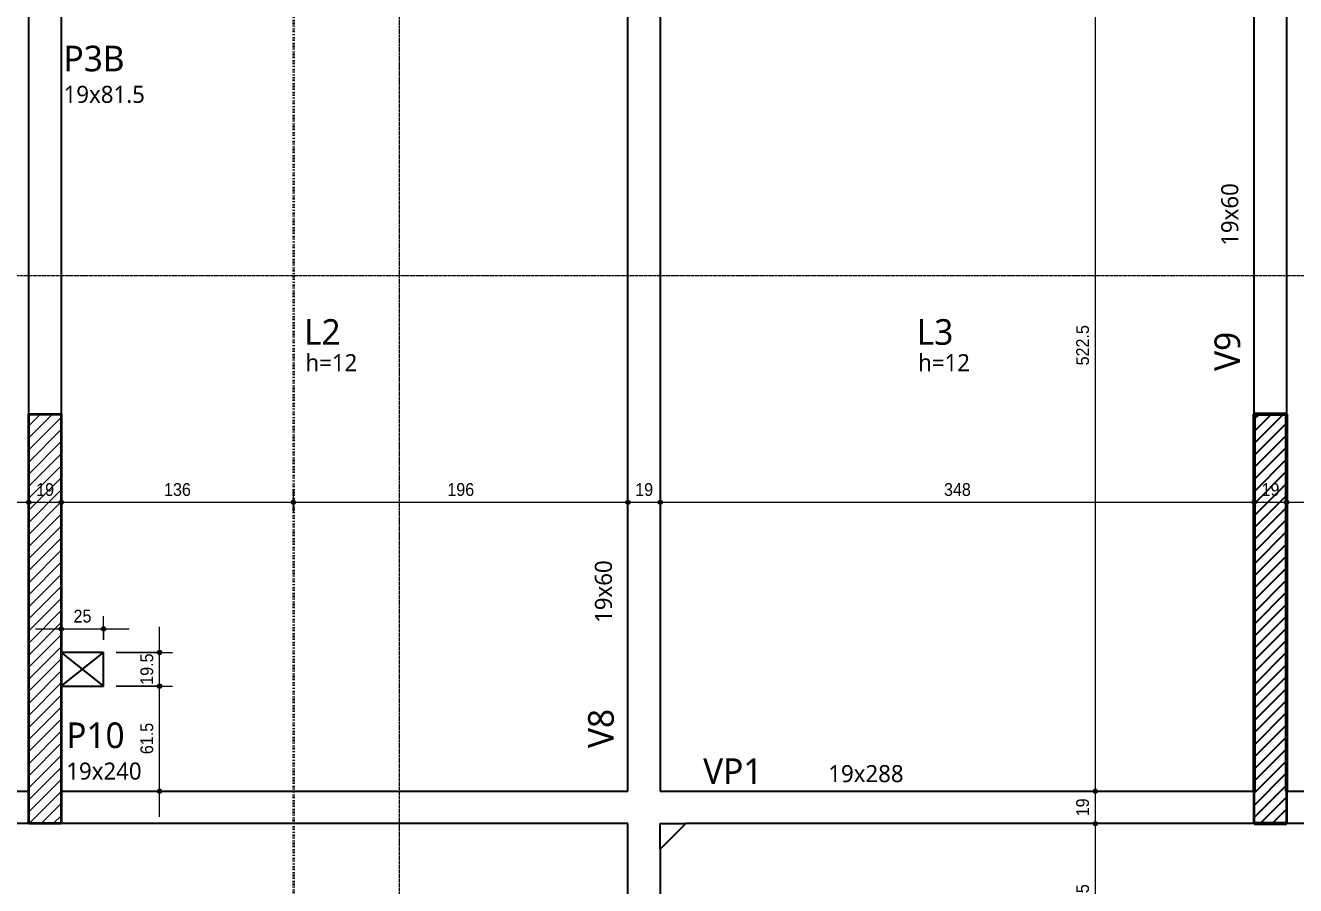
# Model space of a CAD drawing. Header units: centimetres. Extents: x -1706 to 33186, y -3196 to 88081.
# Drawn here: x 3985 to 4730, y -63 to 441 of the extents above; entities that cross this region are included whole.
import ezdxf

# ---------------------------------------------------------------- set-up
doc = ezdxf.new("R2010")
doc.units = ezdxf.units.CM
doc.linetypes.add('Centro de 6 mm', pattern=[1.32, 0.6, -0.24, 0.24, -0.24])
doc.linetypes.add('Dash dot', pattern=[1.5875, 0.635, -0.47625, 0, -0.47625])
for name, color, linetype, lineweight in [('A-ANNO-DIMS', 7, 'Continuous', 9), ('A-ANNO-DIMS-50', 7, 'Continuous', 9), ('A-DETL-GENF', 7, 'Continuous', 18), ('A-DETL-THIN', 7, 'Continuous', 25), ('A-FLOR', 7, 'Continuous', 9), ('A-FLOR-IDEN', 7, 'Continuous', 9), ('G-ANNO-SYMB', 7, 'Continuous', 9), ('S-BEAM', 7, 'Continuous', 9), ('S-BEAM-IDEN', 7, 'Continuous', 9), ('S-COLS', 7, 'Continuous', 9), ('S-COLS-IDEN', 7, 'Continuous', 9), ('S-GRID', 7, 'Continuous', 9)]:
    doc.layers.add(name, color=color, linetype=linetype, lineweight=lineweight)
doc.layers.add('A-DETL', color=7, linetype='Continuous', lineweight=18, true_color=0x00a600)
doc.styles.add('Arial', font='arial.ttf', dxfattribs={"width": 0.9, "height": 7.5})
doc.styles.add('Gadugi_1', font='gadugi.ttf', dxfattribs={"height": 15})
doc.styles.add('Gadugi_2', font='gadugi.ttf', dxfattribs={"height": 10})
doc.dimstyles.new('PED_1_5mm_ESQ_1', dxfattribs={"dimscale": 30.48, "dimtxt": 7.651945, "dimasz": 0.328084, "dimexe": 0.246063, "dimexo": 0.246063, "dimgap": 0.049213, "dimtad": 1, "dimdec": 1, "dimrnd": 0.5, "dimdsep": 46, "dimtxsty": 'Arial', "dimblk1": 'DOTSMALL', "dimblk2": 'DOTSMALL', "dimsah": 1, "dimcen": 0.09, "dimdle": 0.492126, "dimazin": 0, "dimtfac": 1, "dimtdec": 4, "dimtix": 1, "dimtmove": 0, "dimatfit": 3, "dimfxl": 1, "dimtvp": 1, "dimtolj": 1, "dimtzin": 0, "dimarcsym": 2})
pattern_1 = [(45, (3894.207, 0), (-3.535534, 3.535534), [])]

# ---------------------------------------------------------------- blocks, each defined once
blk = doc.blocks.new('PED_MÍSULA_VERT__CONC_R1 - L_15_0 x 410_0-2999004-PL J 001 - FORMA DA COBERTURA')
at = {"layer": 'S-COLS', "lineweight": 25}
for p, q in [((0, 15), (15, 0)), ((0, 0), (0, 15)), ((15, 0), (0, 0))]:
    blk.add_line(p, q, dxfattribs=at)
blk = doc.blocks.new('DIMBLOCK42-PL J 001 - FORMA DA COBERTURA')
at = {"layer": 'A-ANNO-DIMS-50'}
h = blk.add_hatch(color=256, dxfattribs=at)
edge = h.paths.add_edge_path(flags=0)
edge.add_arc((3565.84, 161.44), 1.25, 0, 360)
h = blk.add_hatch(color=256, dxfattribs=at)
edge = h.paths.add_edge_path(flags=0)
edge.add_arc((3987.34, 161.44), 1.25, 0, 360)
for p, q in [((3987.34, 155.71), (3987.34, 168.94)), ((3565.84, 162.62), (3565.84, 153.94)), ((3565.84, 161.44), (3565.84, 162.62)), ((3565.84, 161.44), (3987.34, 161.44)), ((3987.34, 161.44), (3987.34, 155.71))]:
    blk.add_line(p, q, dxfattribs=at)
for centre in [(3565.84, 161.44), (3987.34, 161.44)]:
    blk.add_circle(centre, 1.25, dxfattribs=at)
at = {"layer": 'A-ANNO-DIMS-50', "color": 0, "insert": (3764.94, 172.68), "char_height": 7.5, "width": 27.9708, "attachment_point": 1, "line_spacing_factor": 0.941778, "style": 'Arial'}
blk.add_mtext('421.5', dxfattribs=at)
blk = doc.blocks.new('_DotSmall')
at = {"color": 0, "linetype": 'ByBlock', "const_width": 0.5}
blk.add_lwpolyline([(-0.0625, 0, 1), (0.0625, 0, 1)], format="xyb", close=True, dxfattribs=at)
blk = doc.blocks.new('DIMBLOCK43-PL J 001 - FORMA DA COBERTURA')
at = {"layer": 'A-ANNO-DIMS-50'}
h = blk.add_hatch(color=256, dxfattribs=at)
edge = h.paths.add_edge_path(flags=0)
edge.add_arc((3987.34, 161.44), 1.25, 0, 360)
h = blk.add_hatch(color=256, dxfattribs=at)
edge = h.paths.add_edge_path(flags=0)
edge.add_arc((4006.34, 161.44), 1.25, 0, 360)
for p, q in [((3987.34, 155.71), (3987.34, 168.94)), ((4006.34, 155.71), (4006.34, 168.94)), ((3987.34, 161.44), (4006.34, 161.44)), ((3987.34, 161.44), (3987.34, 155.71)), ((4006.34, 161.44), (4006.34, 155.71))]:
    blk.add_line(p, q, dxfattribs=at)
for centre in [(3987.34, 161.44), (4006.34, 161.44)]:
    blk.add_circle(centre, 1.25, dxfattribs=at)
at = {"layer": 'A-ANNO-DIMS-50', "color": 0, "insert": (3991.66, 172.68), "char_height": 7.5, "width": 12.4315, "attachment_point": 1, "line_spacing_factor": 0.941778, "style": 'Arial'}
blk.add_mtext('19', dxfattribs=at)
blk = doc.blocks.new('DIMBLOCK44-PL J 001 - FORMA DA COBERTURA')
at = {"layer": 'A-ANNO-DIMS-50'}
h = blk.add_hatch(color=256, dxfattribs=at)
edge = h.paths.add_edge_path(flags=0)
edge.add_arc((4006.34, 161.44), 1.25, 0, 360)
h = blk.add_hatch(color=256, dxfattribs=at)
edge = h.paths.add_edge_path(flags=0)
edge.add_arc((4142.35, 161.44), 1.25, 0, 360)
for p, q in [((4006.34, 155.71), (4006.34, 168.94)), ((4142.35, 155.71), (4142.35, 168.94)), ((4006.34, 161.44), (4142.35, 161.44)), ((4006.34, 161.44), (4006.34, 155.71)), ((4142.35, 161.44), (4142.35, 155.71))]:
    blk.add_line(p, q, dxfattribs=at)
for centre in [(4006.34, 161.44), (4142.35, 161.44)]:
    blk.add_circle(centre, 1.25, dxfattribs=at)
at = {"layer": 'A-ANNO-DIMS-50', "color": 0, "insert": (4066.57, 172.68), "char_height": 7.5, "width": 18.6472, "attachment_point": 1, "line_spacing_factor": 0.941778, "style": 'Arial'}
blk.add_mtext('136', dxfattribs=at)
blk = doc.blocks.new('DIMBLOCK45-PL J 001 - FORMA DA COBERTURA')
at = {"layer": 'A-ANNO-DIMS-50'}
h = blk.add_hatch(color=256, dxfattribs=at)
edge = h.paths.add_edge_path(flags=0)
edge.add_arc((4142.35, 161.44), 1.25, 0, 360)
h = blk.add_hatch(color=256, dxfattribs=at)
edge = h.paths.add_edge_path(flags=0)
edge.add_arc((4338.35, 161.44), 1.25, 0, 360)
for p, q in [((4142.35, 155.71), (4142.35, 168.94)), ((4338.35, 155.71), (4338.35, 168.94)), ((4142.35, 161.44), (4338.35, 161.44)), ((4142.35, 161.44), (4142.35, 155.71)), ((4338.35, 161.44), (4338.35, 155.71))]:
    blk.add_line(p, q, dxfattribs=at)
for centre in [(4142.35, 161.44), (4338.35, 161.44)]:
    blk.add_circle(centre, 1.25, dxfattribs=at)
at = {"layer": 'A-ANNO-DIMS-50', "color": 0, "insert": (4232.58, 172.68), "char_height": 7.5, "width": 18.6472, "attachment_point": 1, "line_spacing_factor": 0.941778, "style": 'Arial'}
blk.add_mtext('196', dxfattribs=at)
blk = doc.blocks.new('DIMBLOCK46-PL J 001 - FORMA DA COBERTURA')
at = {"layer": 'A-ANNO-DIMS-50'}
h = blk.add_hatch(color=256, dxfattribs=at)
edge = h.paths.add_edge_path(flags=0)
edge.add_arc((4338.35, 161.44), 1.25, 0, 360)
h = blk.add_hatch(color=256, dxfattribs=at)
edge = h.paths.add_edge_path(flags=0)
edge.add_arc((4357.35, 161.44), 1.25, 0, 360)
for p, q in [((4338.35, 155.71), (4338.35, 168.94)), ((4357.35, 155.71), (4357.35, 168.94)), ((4338.35, 161.44), (4357.35, 161.44)), ((4338.35, 161.44), (4338.35, 155.71)), ((4357.35, 161.44), (4357.35, 155.71))]:
    blk.add_line(p, q, dxfattribs=at)
for centre in [(4338.35, 161.44), (4357.35, 161.44)]:
    blk.add_circle(centre, 1.25, dxfattribs=at)
at = {"layer": 'A-ANNO-DIMS-50', "color": 0, "insert": (4342.67, 172.68), "char_height": 7.5, "width": 12.4315, "attachment_point": 1, "line_spacing_factor": 0.941778, "style": 'Arial'}
blk.add_mtext('19', dxfattribs=at)
blk = doc.blocks.new('DIMBLOCK47-PL J 001 - FORMA DA COBERTURA')
at = {"layer": 'A-ANNO-DIMS-50'}
h = blk.add_hatch(color=256, dxfattribs=at)
edge = h.paths.add_edge_path(flags=0)
edge.add_arc((4357.35, 161.44), 1.25, 0, 360)
h = blk.add_hatch(color=256, dxfattribs=at)
edge = h.paths.add_edge_path(flags=0)
edge.add_arc((4705.35, 161.44), 1.25, 0, 360)
for p, q in [((4357.35, 155.71), (4357.35, 168.94)), ((4705.35, 155.71), (4705.35, 168.94)), ((4357.35, 161.44), (4705.35, 161.44)), ((4357.35, 161.44), (4357.35, 155.71)), ((4705.35, 161.44), (4705.35, 155.71))]:
    blk.add_line(p, q, dxfattribs=at)
for centre in [(4357.35, 161.44), (4705.35, 161.44)]:
    blk.add_circle(centre, 1.25, dxfattribs=at)
at = {"layer": 'A-ANNO-DIMS-50', "color": 0, "insert": (4523.58, 172.68), "char_height": 7.5, "width": 18.6472, "attachment_point": 1, "line_spacing_factor": 0.941778, "style": 'Arial'}
blk.add_mtext('348', dxfattribs=at)
blk = doc.blocks.new('DIMBLOCK48-PL J 001 - FORMA DA COBERTURA')
at = {"layer": 'A-ANNO-DIMS-50'}
h = blk.add_hatch(color=256, dxfattribs=at)
edge = h.paths.add_edge_path(flags=0)
edge.add_arc((4705.35, 161.44), 1.25, 0, 360)
h = blk.add_hatch(color=256, dxfattribs=at)
edge = h.paths.add_edge_path(flags=0)
edge.add_arc((4724.35, 161.44), 1.25, 0, 360)
for p, q in [((4705.35, 155.71), (4705.35, 168.94)), ((4724.35, 155.71), (4724.35, 168.94)), ((4705.35, 161.44), (4724.35, 161.44)), ((4705.35, 161.44), (4705.35, 155.71)), ((4724.35, 161.44), (4724.35, 155.71))]:
    blk.add_line(p, q, dxfattribs=at)
for centre in [(4705.35, 161.44), (4724.35, 161.44)]:
    blk.add_circle(centre, 1.25, dxfattribs=at)
at = {"layer": 'A-ANNO-DIMS-50', "color": 0, "insert": (4709.67, 172.68), "char_height": 7.5, "width": 12.4315, "attachment_point": 1, "line_spacing_factor": 0.941778, "style": 'Arial'}
blk.add_mtext('19', dxfattribs=at)
blk = doc.blocks.new('DIMBLOCK49-PL J 001 - FORMA DA COBERTURA')
at = {"layer": 'A-ANNO-DIMS-50'}
h = blk.add_hatch(color=256, dxfattribs=at)
edge = h.paths.add_edge_path(flags=0)
edge.add_arc((4724.35, 161.44), 1.25, 0, 360)
h = blk.add_hatch(color=256, dxfattribs=at)
edge = h.paths.add_edge_path(flags=0)
edge.add_arc((4864.85, 161.44), 1.25, 0, 360)
for p, q in [((4724.35, 155.71), (4724.35, 168.94)), ((4864.85, 155.71), (4864.85, 168.94)), ((4724.35, 161.44), (4864.85, 161.44)), ((4724.35, 161.44), (4724.35, 155.71)), ((4864.85, 161.44), (4864.85, 155.71))]:
    blk.add_line(p, q, dxfattribs=at)
for centre in [(4724.35, 161.44), (4864.85, 161.44)]:
    blk.add_circle(centre, 1.25, dxfattribs=at)
at = {"layer": 'A-ANNO-DIMS-50', "color": 0, "insert": (4782.95, 172.68), "char_height": 7.5, "width": 27.9708, "attachment_point": 1, "line_spacing_factor": 0.941778, "style": 'Arial'}
blk.add_mtext('140.5', dxfattribs=at)
blk = doc.blocks.new('DIMBLOCK58-PL J 001 - FORMA DA COBERTURA')
at = {"layer": 'A-ANNO-DIMS-50'}
h = blk.add_hatch(color=256, dxfattribs=at)
edge = h.paths.add_edge_path(flags=0)
edge.add_arc((4612.28, -7.88), 1.25, 0, 360)
h = blk.add_hatch(color=256, dxfattribs=at)
edge = h.paths.add_edge_path(flags=0)
edge.add_arc((4612.28, -26.88), 1.25, 0, 360)
for p, q in [((4618.01, -7.88), (4604.78, -7.88)), ((4612.28, -41.88), (4612.28, -7.88)), ((4612.28, -7.88), (4618.01, -7.88)), ((4618.01, -26.88), (4604.78, -26.88)), ((4612.28, -26.88), (4618.01, -26.88))]:
    blk.add_line(p, q, dxfattribs=at)
for centre in [(4612.28, -7.88), (4612.28, -26.88)]:
    blk.add_circle(centre, 1.25, dxfattribs=at)
at = {"layer": 'A-ANNO-DIMS-50', "color": 0, "insert": (4601.04, -22.56), "char_height": 7.5, "width": 12.4315, "attachment_point": 1, "rotation": 90, "line_spacing_factor": 0.941778, "style": 'Arial'}
blk.add_mtext('19', dxfattribs=at)
blk = doc.blocks.new('DIMBLOCK59-PL J 001 - FORMA DA COBERTURA')
at = {"layer": 'A-ANNO-DIMS-50'}
h = blk.add_hatch(color=256, dxfattribs=at)
edge = h.paths.add_edge_path(flags=0)
edge.add_arc((4612.28, 514.55), 1.25, 0, 360)
h = blk.add_hatch(color=256, dxfattribs=at)
edge = h.paths.add_edge_path(flags=0)
edge.add_arc((4612.28, -7.88), 1.25, 0, 360)
for p, q in [((4716.85, 514.55), (4604.78, 514.55)), ((4612.28, -7.88), (4612.28, 514.55)), ((4612.28, 514.55), (4716.85, 514.55)), ((4618.01, -7.88), (4604.78, -7.88)), ((4612.28, -7.88), (4618.01, -7.88))]:
    blk.add_line(p, q, dxfattribs=at)
for centre in [(4612.28, 514.55), (4612.28, -7.88)]:
    blk.add_circle(centre, 1.25, dxfattribs=at)
at = {"layer": 'A-ANNO-DIMS-50', "color": 0, "insert": (4601.04, 241.68), "char_height": 7.5, "width": 27.9708, "attachment_point": 1, "rotation": 90, "line_spacing_factor": 0.941778, "style": 'Arial'}
blk.add_mtext('522.5', dxfattribs=at)
blk = doc.blocks.new('DIMBLOCK71-PL J 001 - FORMA DA COBERTURA')
at = {"layer": 'A-ANNO-DIMS-50'}
h = blk.add_hatch(color=256, dxfattribs=at)
edge = h.paths.add_edge_path(flags=0)
edge.add_arc((4612.28, -26.88), 1.25, 0, 360)
h = blk.add_hatch(color=256, dxfattribs=at)
edge = h.paths.add_edge_path(flags=0)
edge.add_arc((4612.28, -116.45), 1.25, 0, 360)
for p, q in [((4612.28, -116.45), (4612.28, -11.88)), ((4618.01, -26.88), (4604.78, -26.88)), ((4612.28, -26.88), (4618.01, -26.88)), ((4618.01, -116.45), (4604.78, -116.45)), ((4612.28, -116.45), (4618.01, -116.45))]:
    blk.add_line(p, q, dxfattribs=at)
for centre in [(4612.28, -26.88), (4612.28, -116.45)]:
    blk.add_circle(centre, 1.25, dxfattribs=at)
at = {"layer": 'A-ANNO-DIMS-50', "color": 0, "insert": (4601.04, -80.73), "char_height": 7.5, "width": 21.7551, "attachment_point": 1, "rotation": 90, "line_spacing_factor": 0.941778, "style": 'Arial'}
blk.add_mtext('89.5', dxfattribs=at)
blk = doc.blocks.new('DIMBLOCK77-PL J 001 - FORMA DA COBERTURA')
at = {"layer": 'A-ANNO-DIMS-50'}
h = blk.add_hatch(color=256, dxfattribs=at)
edge = h.paths.add_edge_path(flags=0)
edge.add_arc((4006.34, 87.26), 1.25, 0, 360)
h = blk.add_hatch(color=256, dxfattribs=at)
edge = h.paths.add_edge_path(flags=0)
edge.add_arc((4031.12, 87.26), 1.25, 0, 360)
for p, q in [((4006.34, 81.53), (4006.34, 94.76)), ((4031.12, 80.94), (4031.12, 94.76)), ((3991.34, 87.26), (4046.12, 87.26)), ((4006.34, 87.26), (4006.34, 81.53)), ((4031.12, 87.26), (4031.12, 80.94))]:
    blk.add_line(p, q, dxfattribs=at)
for centre in [(4006.34, 87.26), (4031.12, 87.26)]:
    blk.add_circle(centre, 1.25, dxfattribs=at)
at = {"layer": 'A-ANNO-DIMS-50', "color": 0, "insert": (4013.55, 98.5), "char_height": 7.5, "width": 12.4315, "attachment_point": 1, "line_spacing_factor": 0.941778, "style": 'Arial'}
blk.add_mtext('25', dxfattribs=at)
blk = doc.blocks.new('DIMBLOCK78-PL J 001 - FORMA DA COBERTURA')
at = {"layer": 'A-ANNO-DIMS-50'}
h = blk.add_hatch(color=256, dxfattribs=at)
edge = h.paths.add_edge_path(flags=0)
edge.add_arc((4063.95, 53.7), 1.25, 0, 360)
h = blk.add_hatch(color=256, dxfattribs=at)
edge = h.paths.add_edge_path(flags=0)
edge.add_arc((4063.95, -7.88), 1.25, 0, 360)
for p, q in [((4038.62, 53.7), (4071.45, 53.7)), ((4063.95, 53.7), (4038.62, 53.7)), ((4063.95, -22.88), (4063.95, 53.7)), ((4069.68, -7.88), (4056.45, -7.88)), ((4063.95, -7.88), (4069.68, -7.88))]:
    blk.add_line(p, q, dxfattribs=at)
for centre in [(4063.95, 53.7), (4063.95, -7.88)]:
    blk.add_circle(centre, 1.25, dxfattribs=at)
at = {"layer": 'A-ANNO-DIMS-50', "color": 0, "insert": (4052.71, 13.84), "char_height": 7.5, "width": 21.7551, "attachment_point": 1, "rotation": 90, "line_spacing_factor": 0.941778, "style": 'Arial'}
blk.add_mtext('61.5', dxfattribs=at)
blk = doc.blocks.new('DIMBLOCK79-PL J 001 - FORMA DA COBERTURA')
at = {"layer": 'A-ANNO-DIMS-50'}
h = blk.add_hatch(color=256, dxfattribs=at)
edge = h.paths.add_edge_path(flags=0)
edge.add_arc((4063.95, 73.44), 1.25, 0, 360)
h = blk.add_hatch(color=256, dxfattribs=at)
edge = h.paths.add_edge_path(flags=0)
edge.add_arc((4063.95, 53.7), 1.25, 0, 360)
for p, q in [((4063.95, 53.7), (4063.95, 88.44)), ((4038.62, 73.44), (4071.45, 73.44)), ((4063.95, 73.44), (4038.62, 73.44)), ((4038.62, 53.7), (4071.45, 53.7)), ((4063.95, 53.7), (4038.62, 53.7))]:
    blk.add_line(p, q, dxfattribs=at)
for centre in [(4063.95, 73.44), (4063.95, 53.7)]:
    blk.add_circle(centre, 1.25, dxfattribs=at)
at = {"layer": 'A-ANNO-DIMS-50', "color": 0, "insert": (4052.71, 54.51), "char_height": 7.5, "width": 21.7551, "attachment_point": 1, "rotation": 90, "line_spacing_factor": 0.941778, "style": 'Arial'}
blk.add_mtext('19.5', dxfattribs=at)

msp = doc.modelspace()

# ---------------------------------------------------------------- hatches: boundary and pattern name
at = {"layer": 'A-DETL-GENF', "true_color": 0x808080}
h = msp.add_hatch(dxfattribs=at)
h.set_pattern_fill('FP_1', color=8, style=0, pattern_type=2)
h.set_pattern_definition(pattern_1)
h.paths.add_polyline_path([(4357.27, -742.38), (4357.35, -742.38), (4357.35, -694.38), (4338.35, -694.38), (4338.35, -742.38), (4338.85, -742.38)], flags=0)
h.paths.add_polyline_path([(4883.85, -742.38), (4883.85, -723.38), (4823.85, -723.38), (4823.85, -742.38), (4864.85, -742.38)], flags=0)
h.paths.add_polyline_path([(2653.34, -742.38), (2672.34, -742.38), (2672.34, -669.38), (2653.34, -669.38), (2653.34, -723.38)], flags=0)
h.paths.add_polyline_path([(3811.86, -455.88), (3830.86, -455.88), (3830.86, -181.88), (3811.86, -181.88), (3811.86, -304.88)], flags=0)
h.paths.add_polyline_path([(3987.34, -26.88), (4006.34, -26.88), (4006.34, 213.12), (3987.34, 213.12), (3987.34, -7.88)], flags=0)
h.paths.add_polyline_path([(4006.34, 452.12), (4006.34, 533.55), (3987.34, 533.55), (3987.34, 452.12)], flags=0)
h.paths.add_polyline_path([(3565.84, 452.12), (3565.84, 533.62), (3546.84, 533.62), (3546.84, 452.12)], flags=0)
h.paths.add_polyline_path([(4705.35, 460.55), (4724.35, 460.55), (4724.35, 533.55), (4705.35, 533.55), (4705.35, 514.55)], flags=0)
h.paths.add_polyline_path([(3039.34, 485.65), (3039.34, 533.55), (3020.34, 533.55), (3020.34, 485.65)], flags=0)
h.paths.add_polyline_path([(2553.84, 514.55), (2553.84, 533.55), (2493.84, 533.55), (2493.84, 514.55), (2543.84, 514.55)], flags=0)
at = {"layer": 'S-COLS', "lineweight": 25, "true_color": 0x808080}
h = msp.add_hatch(dxfattribs=at)
h.set_pattern_fill('FP_1', color=8, style=0, pattern_type=2)
h.set_pattern_definition(pattern_1)
h.paths.add_polyline_path([(4724.35, -26.88), (4724.35, 213.12), (4705.35, 213.12), (4705.35, -26.88)], flags=0)

# ---------------------------------------------------------------- linework, layer by layer
at = {"layer": 'A-DETL', "color": 7}
for p, q in [((4006.34, 213.12), (3987.34, 213.12)), ((3987.34, 213.12), (3987.34, -26.88)), ((4006.34, -26.88), (4006.34, 213.12)), ((3987.34, -26.88), (4006.34, -26.88))]:
    msp.add_line(p, q, dxfattribs=at)
at = {"layer": 'A-DETL', "color": 7, "lineweight": 35}
for p, q in [((3987.34, 213.12), (4006.34, 213.12)), ((3987.34, -26.88), (3987.34, 213.12)), ((4006.34, 213.12), (4006.34, -26.88)), ((4705.35, 213.12), (4724.35, 213.12)), ((4705.35, -26.88), (4705.35, 213.12)), ((4724.35, 213.12), (4724.35, -26.88)), ((4006.34, -26.88), (3987.34, -26.88)), ((4724.35, -26.88), (4705.35, -26.88))]:
    msp.add_line(p, q, dxfattribs=at)
at = {"layer": 'A-DETL-THIN'}
for p, q in [((4006.34, 73.44), (4031.12, 53.7)), ((4006.34, 53.7), (4031.12, 73.44))]:
    msp.add_line(p, q, dxfattribs=at)
at = {"layer": 'A-FLOR', "lineweight": 25}
for p, q in [((4031.12, 73.44), (4006.34, 73.44)), ((4031.12, 53.7), (4031.12, 73.44)), ((4006.34, 53.7), (4031.12, 53.7))]:
    msp.add_line(p, q, dxfattribs=at)
at = {"layer": 'G-ANNO-SYMB', "linetype": 'Centro de 6 mm'}
for p, q in [((4204.52, -1059.17), (4204.52, 873.42)), ((2355.75, 294.37), (5062.64, 294.37))]:
    msp.add_line(p, q, dxfattribs=at)
at = {"layer": 'S-BEAM', "lineweight": 25}
for p, q in [((4338.35, -7.88), (4338.35, 514.55)), ((4357.35, 514.55), (4357.35, -7.88)), ((4705.35, 213.12), (4705.35, 460.55)), ((4724.35, 460.55), (4724.35, 213.12)), ((3987.34, 213.12), (3987.34, 452.12)), ((4006.34, 452.12), (4006.34, 213.12)), ((4724.35, 213.12), (4705.35, 213.12)), ((3769.84, -7.88), (3987.34, -7.88)), ((4006.34, -7.88), (4338.35, -7.88)), ((4357.35, -7.88), (4705.35, -7.88)), ((4724.35, -7.88), (4864.85, -7.88)), ((3987.34, -26.88), (3769.84, -26.88)), ((4338.35, -26.88), (4006.34, -26.88)), ((4338.35, -181.88), (4338.35, -26.88)), ((4705.35, -26.88), (4372.35, -26.88)), ((4849.85, -26.88), (4724.35, -26.88)), ((4357.35, -41.88), (4357.35, -181.88))]:
    msp.add_line(p, q, dxfattribs=at)
at = {"layer": 'S-COLS', "lineweight": 50}
for p, q in [((4705.35, -7.88), (4705.35, 213.12)), ((4705.35, 213.12), (4724.35, 213.12)), ((4724.35, 213.12), (4724.35, -7.88)), ((4724.35, -26.88), (4705.35, -26.88))]:
    msp.add_line(p, q, dxfattribs=at)
at = {"layer": 'S-GRID', "color": 40, "linetype": 'Dash dot', "lineweight": 35, "true_color": 0xffc000}
msp.add_line((4142.35, 818.87), (4142.35, -1018.23), dxfattribs=at)

# ---------------------------------------------------------------- block references
at = {"layer": 'S-COLS', "lineweight": 25, "rotation": 269.9999999999998}
msp.add_blockref('PED_MÍSULA_VERT__CONC_R1 - L_15_0 x 410_0-2999004-PL J 001 - FORMA DA COBERTURA', (4357.35, -26.88), dxfattribs=at)

# ---------------------------------------------------------------- texts
at = {"layer": 'A-FLOR-IDEN', "attachment_point": 1}
for s, insert, char_height, width, style in [('L2', (4148.64, 268.77), 15, 26.0548, 'Gadugi_1'), ('L3', (4507.64, 268.77), 15, 26.0548, 'Gadugi_1'), ('h=12', (4149.42, 248.29), 10, 39.6835, 'Gadugi_2'), ('h=12', (4508.42, 248.29), 10, 39.6835, 'Gadugi_2')]:
    msp.add_mtext(s, dxfattribs=dict(at, insert=insert, char_height=char_height, width=width, style=style))
at = {"layer": 'S-BEAM-IDEN', "attachment_point": 1, "rotation": 90}
for s, insert, char_height, width, style in [('19x60', (4686.02, 311.75), 10, 44.8945, 'Gadugi_2'), ('V9', (4682.08, 238.45), 15, 30.0633, 'Gadugi_1'), ('19x60', (4319.02, 90.75), 10, 44.8945, 'Gadugi_2'), ('V8', (4315.08, 17.45), 15, 30.0633, 'Gadugi_1')]:
    msp.add_mtext(s, dxfattribs=dict(at, insert=insert, char_height=char_height, width=width, style=style))
at = {"layer": 'S-BEAM-IDEN', "attachment_point": 1}
for s, insert, char_height, width, style in [('VP1', (4382.48, 11.39), 15, 44.4937, 'Gadugi_1'), ('19x288', (4455.78, 7.46), 10, 54.1139, 'Gadugi_2')]:
    msp.add_mtext(s, dxfattribs=dict(at, insert=insert, char_height=char_height, width=width, style=style))
at = {"layer": 'S-COLS-IDEN', "attachment_point": 1}
for s, insert, char_height, width, style in [('P3B', (4007.72, 429.02), 15, 43.2911, 'Gadugi_1'), ('19x81.5', (4007.72, 405.53), 10, 57.7215, 'Gadugi_2'), ('P10', (4009.3, 32.43), 15, 42.4894, 'Gadugi_1'), ('19x240', (4009.3, 8.94), 10, 54.1139, 'Gadugi_2')]:
    msp.add_mtext(s, dxfattribs=dict(at, insert=insert, char_height=char_height, width=width, style=style))

# ---------------------------------------------------------------- dimensions: what is measured, and where the dimension line sits
at = {"layer": 'A-ANNO-DIMS'}
for base, p1, p2, override, picture, middle in [((4612.28, 514.55), (4610.51, -7.88), (4724.35, 514.55), {"dimpost": '<>', "dimfxl": 534.691793}, 'DIMBLOCK59-PL J 001 - FORMA DA COBERTURA', (4606.95, 253.33)), ((4063.95, 73.44), (4031.12, 53.7), (4031.12, 73.44), {"dimpost": '<>', "dimfxl": 19.74978}, 'DIMBLOCK79-PL J 001 - FORMA DA COBERTURA', (4058.62, 63.57)), ((4063.95, 53.7), (4062.18, -7.88), (4031.12, 53.7), {"dimpost": '<>', "dimfxl": 68.967829}, 'DIMBLOCK78-PL J 001 - FORMA DA COBERTURA', (4058.62, 22.91)), ((4612.28, -7.88), (4610.51, -26.88), (4610.51, -7.88), {"dimpost": '<>', "dimfxl": 19}, 'DIMBLOCK58-PL J 001 - FORMA DA COBERTURA', (4606.95, -17.38)), ((4612.28, -26.88), (4610.51, -116.45), (4610.51, -26.88), {"dimpost": '<>', "dimfxl": 89.568642}, 'DIMBLOCK71-PL J 001 - FORMA DA COBERTURA', (4606.95, -71.67))]:
    dim = msp.add_linear_dim(base=base, p1=p1, p2=p2, angle=90, dimstyle='PED_1_5mm_ESQ_1', override=override, dxfattribs=at)
    dim.commit()
    dim.dimension.update_dxf_attribs({"geometry": picture, "text_midpoint": middle})
for base, p1, p2, override, picture, middle in [((3987.34, 161.44), (3565.84, 155.12), (3987.34, 163.21), {"dimpost": '<>', "dimfxl": 421.577661}, 'DIMBLOCK42-PL J 001 - FORMA DA COBERTURA', (3776.59, 166.77)), ((4006.34, 161.44), (3987.34, 163.21), (4006.34, 163.21), {"dimpost": '<>', "dimfxl": 19}, 'DIMBLOCK43-PL J 001 - FORMA DA COBERTURA', (3996.84, 166.77)), ((4142.35, 161.44), (4006.34, 163.21), (4142.35, 163.21), {"dimpost": '<>', "dimfxl": 136.00452}, 'DIMBLOCK44-PL J 001 - FORMA DA COBERTURA', (4074.34, 166.77)), ((4338.35, 161.44), (4142.35, 163.21), (4338.35, 163.21), {"dimpost": '<>', "dimfxl": 196.007789}, 'DIMBLOCK45-PL J 001 - FORMA DA COBERTURA', (4240.35, 166.77)), ((4357.35, 161.44), (4338.35, 163.21), (4357.35, 163.21), {"dimpost": '<>', "dimfxl": 19}, 'DIMBLOCK46-PL J 001 - FORMA DA COBERTURA', (4347.85, 166.77)), ((4705.35, 161.44), (4357.35, 163.21), (4705.35, 163.21), {"dimpost": '<>', "dimfxl": 348}, 'DIMBLOCK47-PL J 001 - FORMA DA COBERTURA', (4531.35, 166.77)), ((4724.35, 161.44), (4705.35, 163.21), (4724.35, 163.21), {"dimpost": '<>', "dimfxl": 19}, 'DIMBLOCK48-PL J 001 - FORMA DA COBERTURA', (4714.85, 166.77)), ((4864.85, 161.44), (4724.35, 163.21), (4864.85, 163.21), {"dimpost": '<>', "dimfxl": 140.497703}, 'DIMBLOCK49-PL J 001 - FORMA DA COBERTURA', (4794.6, 166.77)), ((4031.12, 87.26), (4006.34, 89.03), (4031.12, 73.44), {"dimpost": '<>', "dimfxl": 29.269454}, 'DIMBLOCK77-PL J 001 - FORMA DA COBERTURA', (4018.73, 92.59))]:
    dim = msp.add_linear_dim(base=base, p1=p1, p2=p2, dimstyle='PED_1_5mm_ESQ_1', override=override, dxfattribs=at)
    dim.commit()
    dim.dimension.update_dxf_attribs({"geometry": picture, "text_midpoint": middle})

doc.saveas('drawing.dxf')
